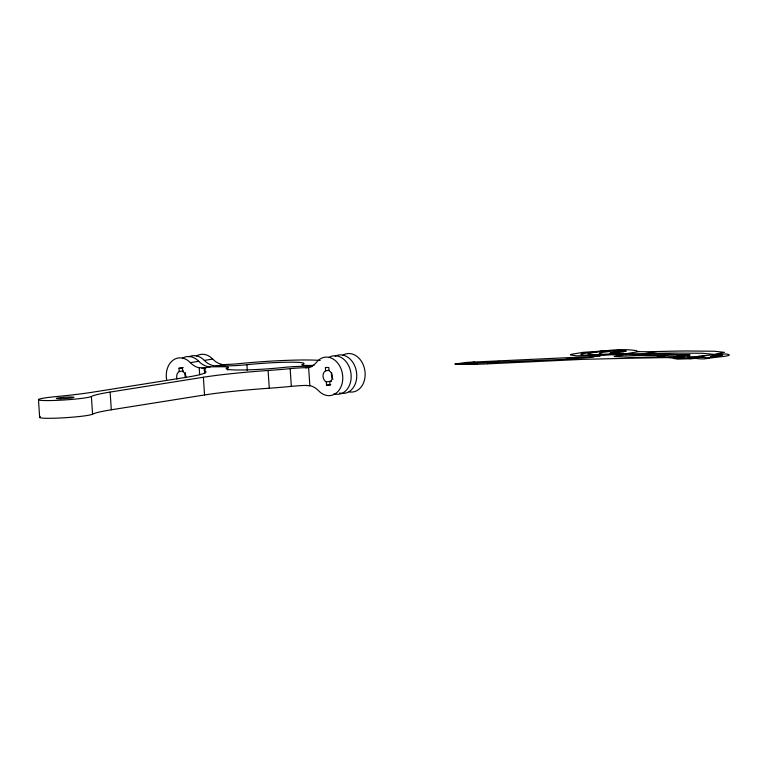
<?xml version="1.0" encoding="UTF-8"?>
<svg xmlns="http://www.w3.org/2000/svg" width="768" height="768" viewBox="0 0 768 768"><rect width="100%" height="100%" fill="white"/><g stroke="black" fill="none" stroke-linecap="round" stroke-linejoin="round"><path stroke-width="1.15" d="M487.949 363.83L583.622 359.318L636.662 358.099A200.131 15.005 -3.8 0 0 656.659 357.754A59.51 4.464 -3.8 0 1 665.309 357.638L669.562 357.658A11.002 0.826 -3.8 0 1 671.443 357.734L673.2 358.061A28.051 2.102 -3.8 0 1 673.498 358.435L677.664 359.126L691.104 358.685A8.438 0.634 -3.8 0 0 695.002 358.454M691.104 358.685C682.954 358.291 675.216 355.958 666.48 356.899A60.547 4.541 -3.8 0 0 660.547 356.966L648.048 357.245A130.474 9.782 -3.8 0 1 636.864 357.37L614.17 356.554L626.63 354.653M688.579 354.605L678.941 356.285C687.514 355.862 699.302 360.912 709.354 357.994A7.872 0.586 -3.8 0 0 711.197 357.907L725.664 356.16A33.331 2.496 -3.8 0 0 729.341 355.056C726.605 352.186 715.738 356.16 712.627 354.691A9.562 0.72 -3.8 0 0 714.749 354.605A9.648 0.72 -3.8 0 0 718.723 354.365A8.256 0.614 -3.8 0 1 722.112 354.163M709.354 357.994L702.336 357.312A31.277 2.342 -3.8 0 0 702.25 357.024L698.477 356.294L710.534 355.066A8.698 0.653 -3.8 0 0 711.763 354.874L724.426 352.358L714.326 351.235L685.843 350.995A188.573 14.141 -3.8 0 0 671.232 351.197L653.606 351.619A53.136 3.984 -3.8 0 1 645.581 351.706L641.462 351.667A14.784 1.104 -3.8 0 1 639.139 351.562L637.651 351.35A34.771 2.611 -3.8 0 1 636.413 350.669C621.264 348.192 604.675 350.64 589.363 353.261A32.688 2.448 -3.8 0 0 588.019 354L594.547 354.941L613.114 354.192M678.941 356.285L690 354.95L665.76 354.154A130.829 9.811 -3.8 0 0 656.246 354.269L639.264 354.662A58.416 4.378 -3.8 0 1 632.822 354.72L617.386 354.307L632.294 353.75A57.6 4.32 -3.8 0 0 641.299 353.664L658.973 353.27A205.498 15.408 -3.8 0 1 673.69 353.078L702.662 353.28L713.366 354.336L711.763 354.874M593.904 356.726A9.552 0.72 -3.8 0 1 595.718 356.256A9.802 0.739 -3.8 0 1 599.242 355.824L600.922 355.498L599.261 355.219A10.771 0.806 -3.8 0 0 597.091 355.162A16.685 1.248 -3.8 0 0 591.85 355.267M600.845 355.565L599.309 355.814M621.35 355.517L621.965 355.325L610.118 354.672A17.846 1.334 -3.8 0 0 603.302 354.691M714.826 355.766L722.083 355.21L713.146 356.035A10.349 0.778 -3.8 0 0 712.003 356.39L710.256 356.918L714.067 356.659L711.034 356.784M700.358 356.573L706.138 355.546M681.965 355.987L689.328 354.701M688.349 355.354L689.837 355.094M673.555 356.966L685.066 355.219M657.053 357.053L667.546 355.248M594.816 356.429L466.752 362.371L454.915 364.042L462.211 364.406A83.184 6.24 -3.8 0 0 474.49 364.378L487.594 363.888M644.39 353.597L656.698 351.542M618.307 353.894A16.157 1.21 -3.8 0 1 626.16 353.693L639.149 351.562M618.682 354.979L621.811 354.47M623.645 351.418L623.837 351.475A10.234 0.768 -3.8 0 1 622.906 351.984L610.262 353.021L612.528 352.57A10.291 0.768 -3.8 0 1 613.392 352.061L626.045 351.034L613.891 351.955M595.747 356.256L600.864 355.43M455.27 363.936L566.208 359.261L576.672 357.581M166.646 379.939A19.373 14.947 81 0 1 173.069 360.182A19.373 14.947 81 0 1 190.33 362.63L198.72 361.296A22.262 17.184 81 0 0 210.538 366.806L221.827 366.749A17.818 1.334 -3.8 0 1 227.731 367.766A38.966 2.918 -3.8 0 0 240.643 369.994A38.966 2.918 -3.8 0 0 283.315 367.488A17.818 1.334 -3.8 0 1 302.813 366.336L311.856 366.298M188.947 356.813A19.373 14.947 81 0 1 204.317 360.403L212.707 359.069A22.262 17.184 81 0 0 221.578 364.272M177.043 379.037A6.01 4.637 81 0 1 179.232 371.558L179.011 368.256L183.206 367.584M179.232 371.558L183.427 370.896M210.538 366.806L201.888 368.179A17.818 1.334 -3.8 0 1 205.411 369.072A61.229 4.589 -3.8 0 0 204.806 370.819L204.96 373.181M204.317 360.403A22.262 17.184 81 0 0 216.125 365.914L224.774 364.541A17.818 1.334 -3.8 0 0 240.077 363.552A61.229 4.589 -3.8 0 1 320.179 360.47M204.806 370.819A89.069 6.682 -3.8 0 1 186.125 377.328L92.87 392.16A89.069 6.682 -3.8 0 1 55.536 396.662A26.717 2.006 -3.8 0 0 38.88 400.013A26.717 2.006 -3.8 0 0 65.52 399.888A26.717 2.006 -3.8 0 0 91.392 396.48A89.069 6.682 -3.8 0 1 110.131 392.074L203.386 377.242A89.069 6.682 -3.8 0 1 268.099 370.493A61.229 4.589 -3.8 0 0 290.16 368.64A17.818 1.334 -3.8 0 1 305.472 367.661L311.952 366.624M325.613 370.819L325.392 367.517L328.848 367.498L329.069 370.81A6.01 4.637 81 0 1 332.371 376.349A6.01 4.637 81 0 1 329.808 381.917L330.029 385.229L326.573 385.238L326.352 381.936A6.01 4.637 81 0 1 323.05 376.397A6.01 4.637 81 0 1 325.613 370.819L328.762 370.32M40.512 416.803A26.717 2.006 -3.8 0 0 60.643 417.965A26.717 2.006 -3.8 0 0 92.573 414.202A89.069 6.682 -3.8 0 1 111.312 409.795L204.557 394.963A89.069 6.682 -3.8 0 1 269.28 388.224A61.229 4.589 -3.8 0 0 291.341 386.362A17.818 1.334 -3.8 0 1 306.643 385.382M326.352 381.936L331.594 381.101M326.573 385.238L330.768 384.576M489.821 362.755L499.258 361.306M465.341 363.504L474.605 362.102M591.389 357.37L566.208 359.261M605.904 350.87A13.862 1.037 -3.8 0 0 602.294 351.043L582.144 353.654A31.939 2.39 -3.8 0 0 580.819 354.394L584.813 355.248L594.874 355.123A13.795 1.037 -3.8 0 0 597.197 354.989A15.715 1.181 -3.8 0 1 599.818 354.845L598.781 354.893M621.072 349.958L600.586 352.637A33.869 2.544 -3.8 0 0 599.194 353.395L603.158 354.298L613.306 354.182A13.622 1.018 -3.8 0 0 615.638 354.048A15.504 1.162 -3.8 0 1 618.298 353.894M602.294 351.043L583.238 352.339L571.68 354.23A30.893 2.314 -3.8 0 0 570.394 354.95L576.941 355.853L594.691 355.133M617.194 351.523L626.045 351.034M610.291 353.011L616.906 352.675M599.261 355.219L610.118 354.672M714.182 356.659L719.069 356.112A10.291 0.768 -3.8 0 0 720.365 355.728L720.259 355.546M719.04 355.334L722.083 355.21M669.562 357.658L680.41 357.216M687.638 356.928L699.158 356.458M673.507 358.435L684 358.022M691.21 357.744L702.336 357.312M216.125 365.914L227.424 365.856A17.818 1.334 -3.8 0 0 246.931 364.714A38.966 2.918 -3.8 0 1 289.594 362.208A38.966 2.918 -3.8 0 1 302.506 364.435A17.818 1.334 -3.8 0 0 308.41 365.453L314.054 365.424M179.011 368.256L182.467 368.237L182.688 371.539A6.01 4.637 81 0 1 186 377.299M626.179 353.683L629.011 353.722M683.894 355.171L675.792 355.094A55.814 4.186 -3.8 0 0 671.04 355.162L658.56 355.45A119.702 8.976 -3.8 0 1 647.443 355.584L625.507 354.835M290.16 368.64L291.341 386.362M268.099 370.493L269.28 388.224M246.931 364.714L247.325 370.618M227.731 367.766L227.885 370.128M203.386 377.242L204.557 394.963M199.661 374.717L199.2 367.834A22.262 17.184 81 0 1 190.33 362.63M110.131 392.074L111.312 409.795M91.392 396.48L92.573 414.202M38.486 399.83L39.667 417.552M593.818 356.736A13.008 0.979 -3.8 0 1 591.446 357.36M609.638 354.346A17.626 1.325 -3.8 0 1 617.338 354.307M308.851 367.478A14.016 7.219 16.8 0 1 305.654 367.92M201.533 367.872A14.016 4.493 26.5 0 1 198.883 367.459M182.39 358.224A19.373 14.947 81 0 1 198.72 361.296M306.538 385.622A14.016 8.438 -24.2 0 1 309.696 385.824M328.579 357.61A19.373 14.947 81 0 1 350.899 372.893A19.373 14.947 81 0 1 334.032 393.85M332.986 379.171A6.01 4.637 81 0 1 331.651 372.749M185.434 377.702A6.01 4.637 81 0 1 185.52 372.71M224.669 364.771A14.016 8.822 -26.6 0 1 221.443 364.454M196.378 356.006A19.373 14.947 81 0 1 212.707 359.069M342.557 355.392A19.373 14.947 81 0 1 364.771 369.984A19.373 14.947 81 0 1 349.094 391.882M335.126 356.179A19.373 14.947 81 0 1 356.582 372.691A19.373 14.947 81 0 1 339.629 392.966M476.87 363.898L472.09 364.09A28.349 2.122 -3.8 0 1 468.624 364.099L465.878 363.974L471.082 363.763A28.579 2.141 -3.8 0 1 474.115 363.763L476.88 363.878M309.84 385.642L308.611 367.286A22.262 17.184 81 0 0 316.79 361.987A19.373 14.947 81 0 1 337.651 362.966A19.373 14.947 81 0 1 339.427 389.664A19.373 14.947 81 0 1 318.71 390.854A22.262 17.184 81 0 0 309.84 385.642M60.317 398.784A8.909 0.672 -3.8 0 0 73.939 397.344A8.909 0.672 -3.8 0 0 60.912 397.594A8.909 0.672 -3.8 0 0 60.317 398.784"/></g></svg>
